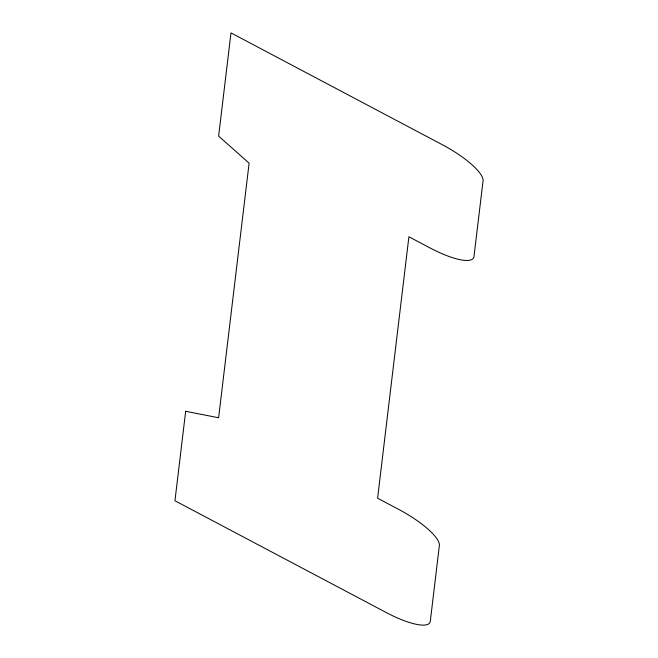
<?xml version="1.0" encoding="UTF-8"?>
<svg xmlns="http://www.w3.org/2000/svg" width="658" height="658" viewBox="0 0 658 658"><rect width="100%" height="100%" fill="white"/><g stroke="black" fill="none" stroke-linecap="round" stroke-linejoin="round"><path stroke-width="0.99" d="M185.663 411.299L174.954 500.746L386.369 612.606A48.116 12.856 29.6 0 0 430.307 621.218L439.371 545.54A48.116 12.856 29.6 0 0 398.732 509.407L377.593 498.221L408.906 236.773L430.052 247.959A48.116 12.856 29.6 0 0 473.982 256.579L483.046 180.892A48.116 12.856 29.6 0 0 442.415 144.76L230.991 32.9L218.629 136.099L249.111 163.2L218.612 417.764L185.663 411.299"/></g></svg>
